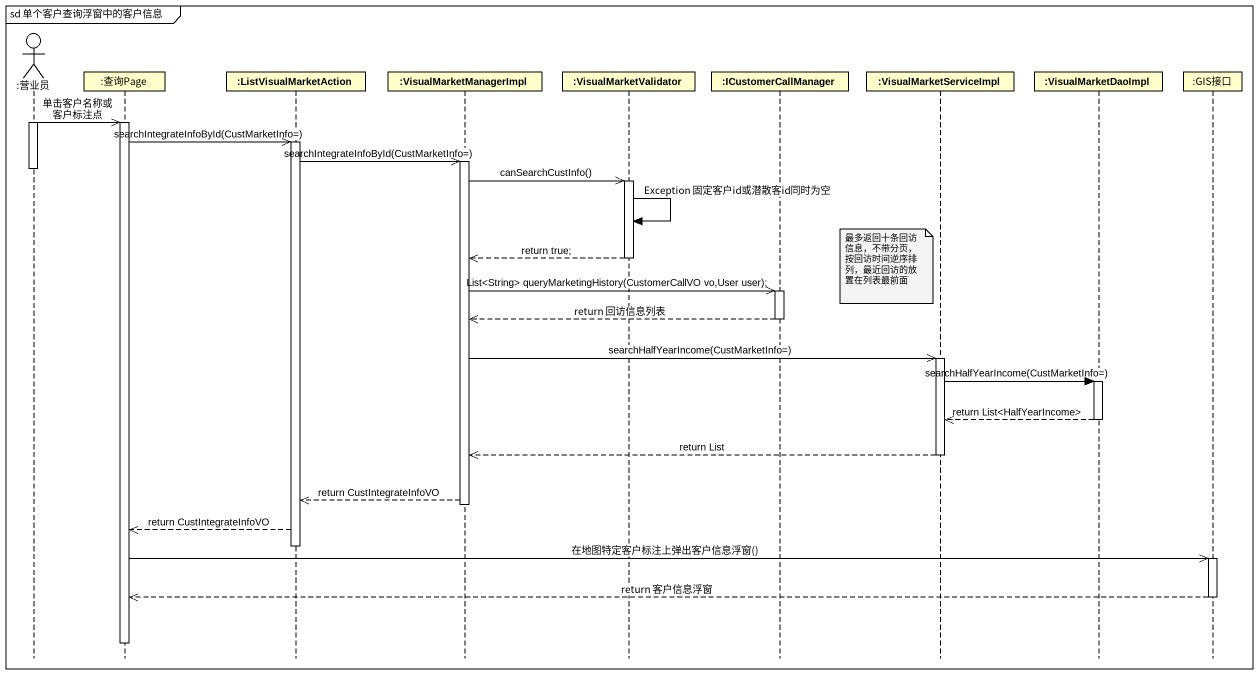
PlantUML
@startuml
mainframe sd 单个客户查询浮窗中的客户信息
hide footbox
actor ":营业员" as 营业员
participant ":查询Page" as 查询Page
participant ":ListVisualMarketAction" as ListVisualMarketAction
participant ":VisualMarketManagerImpl" as VisualMarketManagerImpl
participant ":VisualMarketValidator" as VisualMarketValidator
participant ":ICustomerCallManager" as ICustomerCallManager
participant ":VisualMarketServiceImpl" as VisualMarketServiceImpl
participant ":VisualMarketDaoImpl" as VisualMarketDaoImpl
participant ":GIS接口" as GIS接口

activate 营业员
营业员 ->> 查询Page : 单击客户名称或 客户标注点
activate 查询Page
查询Page ->> ListVisualMarketAction : searchIntegrateInfoById(CustMarketInfo=)
activate ListVisualMarketAction
ListVisualMarketAction ->> VisualMarketManagerImpl : searchIntegrateInfoById(CustMarketInfo=)
activate VisualMarketManagerImpl
deactivate 营业员
VisualMarketManagerImpl ->> VisualMarketValidator : canSearchCustInfo()
activate VisualMarketValidator
VisualMarketValidator -> VisualMarketValidator : Exception 固定客户id或潜散客id同时为空
VisualMarketValidator -->> VisualMarketManagerImpl : return true;
deactivate VisualMarketValidator
note left of VisualMarketServiceImpl : 最多返回十条回访信息，不带分页，按回访时间逆序排列，最近回访的放置在列表最前面
VisualMarketManagerImpl ->> ICustomerCallManager : List<String> queryMarketingHistory(CustomerCallVO vo,User user);
activate ICustomerCallManager
ICustomerCallManager -->> VisualMarketManagerImpl : return 回访信息列表
deactivate ICustomerCallManager
VisualMarketManagerImpl ->> VisualMarketServiceImpl : searchHalfYearIncome(CustMarketInfo=)
activate VisualMarketServiceImpl
VisualMarketServiceImpl -> VisualMarketDaoImpl : searchHalfYearIncome(CustMarketInfo=)
activate VisualMarketDaoImpl
VisualMarketDaoImpl -->> VisualMarketServiceImpl : return List<HalfYearIncome>
deactivate VisualMarketDaoImpl
VisualMarketServiceImpl -->> VisualMarketManagerImpl : return List
deactivate VisualMarketServiceImpl
VisualMarketManagerImpl -->> ListVisualMarketAction : return CustIntegrateInfoVO
deactivate VisualMarketManagerImpl
ListVisualMarketAction -->> 查询Page : return CustIntegrateInfoVO
deactivate ListVisualMarketAction
查询Page ->> GIS接口 : 在地图特定客户标注上弹出客户信息浮窗()
activate GIS接口
GIS接口 -->> 查询Page : return 客户信息浮窗
deactivate GIS接口
deactivate 查询Page
@enduml
